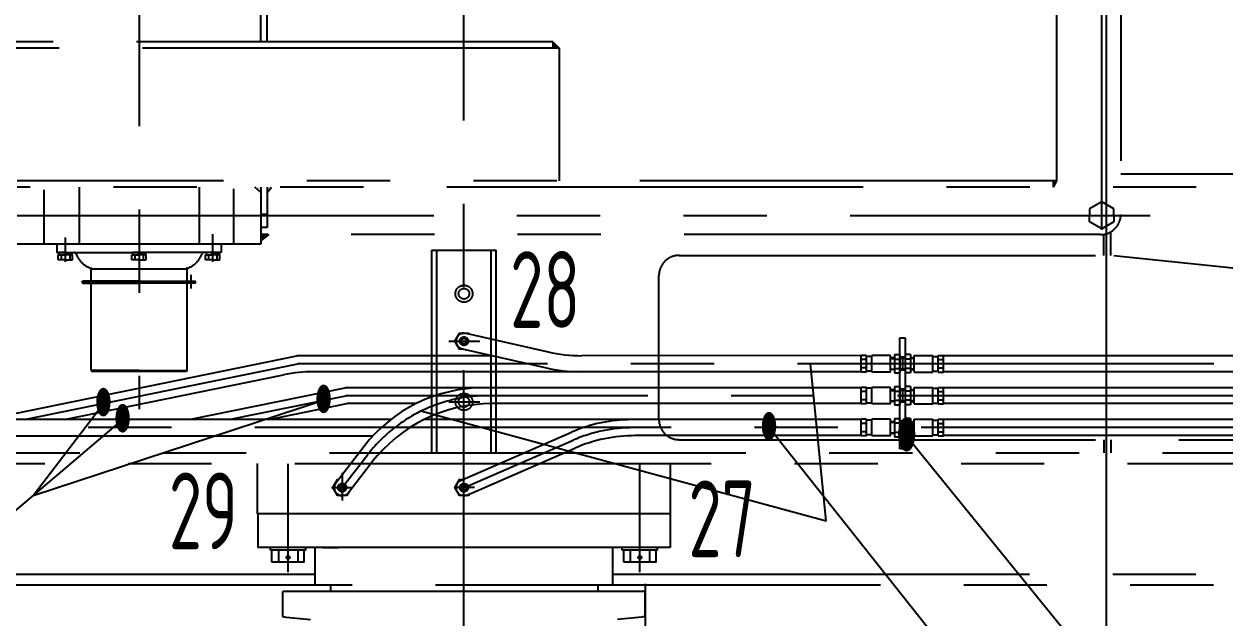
# Model space of a CAD drawing. Header units: millimetres. Extents: x 97 to 21097, y 66 to 14916.
# Drawn here: x 8078 to 10329, y 7338 to 8451 of the extents above; entities that cross this region are included whole.
import ezdxf
from ezdxf.enums import TextEntityAlignment as Align

# ---------------------------------------------------------------- set-up
doc = ezdxf.new("R2010")
doc.units = ezdxf.units.MM
doc.header["$LTSCALE"] = 500
doc.header["$MEASUREMENT"] = 0
doc.linetypes.add('G', pattern=[2, 1.25, -0.25, 0.25, -0.25])
doc.linetypes.add('K', pattern=[2.5, 1.25, -0.25, 0.25, -0.25, 0.25, -0.25])
for name, color, linetype in [('01', 7, 'Continuous'), ('02', 1, 'Continuous'), ('05', 4, 'G'), ('07', 6, 'K'), ('11', 3, 'Continuous')]:
    doc.layers.add(name, color=color, linetype=linetype)
doc.styles.get("Standard").update_dxf_attribs({"font": 'isocp', "width": 0.707, "bigfont": 'intecad.shx'})

# ---------------------------------------------------------------- blocks, each defined once
blk = doc.blocks.new('*U117')
at = {"layer": '01'}
for p, q in [((-12.2, 4.1), (-12.2, 0)), ((0, 4.1), (-12.2, 4.1)), ((-12.2, 0), (0, 0)), ((0, 0), (-2.4, 4.1)), ((0, 4.1), (2.4, 0)), ((0, 4.1), (12.2, 4.1)), ((12.2, 0), (0, 0)), ((12.2, 4.1), (12.2, 0))]:
    blk.add_line(p, q, dxfattribs=at)
at = {"layer": '05'}
blk.add_line((0, 6.2), (0, -2.1), dxfattribs=at)
blk = doc.blocks.new('*U109')
at = {"layer": '01'}
for p, q in [((0, 13.3), (-23, 0)), ((-23, 0), (-23, -12.1)), ((23, 0), (0, 13.3)), ((23, -12.1), (23, 0)), ((-23, -24.3), (-23, -12.1)), ((23, -12.1), (23, -24.3)), ((0, -37.5), (-23, -24.3)), ((23, -24.3), (0, -37.5))]:
    blk.add_line(p, q, dxfattribs=at)
at = {"layer": '05'}
for p, q in [((0, -39.3), (0, 14.7)), ((-24.9, -12.1), (24.3, -12.1))]:
    blk.add_line(p, q, dxfattribs=at)

msp = doc.modelspace()

# ---------------------------------------------------------------- hatches: boundary and pattern name
at = {"layer": '07', "linetype": 'K', "ltscale": 1.25}
for points in [[(9069.8, 8418), (9069.8, 8406), (9081.5, 8406)], [(10008.6, 8145), (10008.6, 8157), (10014.6, 8157)], [(8537.5, 8056), (8522.1, 8056), (8522.1, 8044.2)], [(8203.6, 7801), (8205.6, 7799), (8205.6, 7801)], [(8381.6, 7799), (8383.6, 7801), (8381.6, 7801)]]:
    msp.add_hatch(color=6, dxfattribs=at).paths.add_polyline_path(points)
h = msp.add_hatch(color=6, dxfattribs=at)
h.paths.add_polyline_path([(8522.1, 8145), (8510.9, 8145), (8522.1, 8134.8)])
h.paths.add_polyline_path([(8542.2, 8145), (8534.1, 8145), (8534.1, 8135.1)])
h = msp.add_hatch(color=6, dxfattribs=at)
h.paths.add_polyline_path([(8202, 7968.6), (8203.6, 7970.2), (8203.6, 7968.6)])
h.paths.add_polyline_path([(8201.9, 7964.6), (8203.6, 7964.6), (8203.6, 7963.1)])
h = msp.add_hatch(color=6, dxfattribs=at)
h.paths.add_polyline_path([(8385.3, 7968.6), (8383.6, 7970.2), (8383.6, 7968.6)])
h.paths.add_polyline_path([(8385.3, 7964.6), (8383.6, 7964.6), (8383.6, 7963.1)])

# ---------------------------------------------------------------- linework, layer by layer
at = {"layer": '01', "ltscale": 1.25}
for p, q in [((10108.1, 10173.5), (10108.1, 6896.5)), ((8906.5, 7870.7), (9061.1, 7835.6)), ((9720.7, 7653.6), (9720.7, 7862)), ((9720.7, 7862), (9730.7, 7862)), ((9730.7, 7862), (9730.7, 7653.6)), ((8899.9, 7841.4), (9057.8, 7805.6)), ((8032.3, 7714.4), (8589.8, 7828.6)), ((8956.4, 7828.6), (8589.8, 7828.6)), ((9648.4, 7829.2), (9124.1, 7828.6)), ((9658.4, 7829.2), (9648.4, 7829.2)), ((9658.4, 7821.4), (9648.4, 7821.4)), ((9668.4, 7827.4), (9658.4, 7827.4)), ((9703.4, 7829.2), (9668.4, 7829.2)), ((9703.4, 7798), (9703.4, 7829.2)), ((9710.7, 7824.6), (9703.4, 7824.6)), ((9710.7, 7830.9), (9720.7, 7830.9)), ((9710.7, 7830.9), (9710.7, 7796.3)), ((9710.7, 7822.3), (9720.7, 7822.3)), ((9720.7, 7830.9), (9720.7, 7796.3)), ((9720.7, 7830.9), (9720.7, 7796.3)), ((9724.7, 7824.6), (9720.7, 7824.6)), ((9725.7, 7823.6), (9724.7, 7824.6)), ((9725.7, 7823.6), (9725.7, 7803.6)), ((9730.7, 7830.9), (9730.7, 7796.3)), ((9730.7, 7830.9), (9730.7, 7796.3)), ((9740.7, 7830.9), (9730.7, 7830.9)), ((9740.7, 7822.3), (9730.7, 7822.3)), ((9740.7, 7830.9), (9740.7, 7796.3)), ((9740.7, 7824.6), (9748, 7824.6)), ((9748, 7829.2), (9783, 7829.2)), ((9748, 7798), (9748, 7829.2)), ((9783, 7827.4), (9793, 7827.4)), ((9793, 7829.2), (9803, 7829.2)), ((9793, 7821.4), (9803, 7821.4)), ((11259.3, 7828.6), (9803, 7828.6)), ((8153.5, 7708.6), (8564.6, 7792.8)), ((9648.4, 7798.6), (8621.8, 7798.6)), ((9658.4, 7805.8), (9648.4, 7805.8)), ((9658.4, 7798), (9648.4, 7798)), ((9668.4, 7799.8), (9658.4, 7799.8)), ((9703.4, 7798), (9668.4, 7798)), ((9710.7, 7802.6), (9703.4, 7802.6)), ((9710.7, 7804.9), (9720.7, 7804.9)), ((9710.7, 7796.3), (9720.7, 7796.3)), ((9724.7, 7802.6), (9720.7, 7802.6)), ((9725.7, 7803.6), (9724.7, 7802.6)), ((9740.7, 7804.9), (9730.7, 7804.9)), ((9740.7, 7796.3), (9730.7, 7796.3)), ((9740.7, 7802.6), (9748, 7802.6)), ((9748, 7798), (9783, 7798)), ((9783, 7799.8), (9793, 7799.8)), ((9793, 7805.8), (9803, 7805.8)), ((9793, 7798), (9803, 7798)), ((11430.6, 7798.6), (9803, 7798.6)), ((8387.4, 7708.6), (8680.3, 7768.6)), ((9648.4, 7768.6), (8680.3, 7768.6)), ((9658.4, 7769.2), (9648.4, 7769.2)), ((9668.4, 7767.4), (9658.4, 7767.4)), ((9703.4, 7769.2), (9668.4, 7769.2)), ((9703.4, 7738), (9703.4, 7769.2)), ((9710.7, 7770.9), (9710.7, 7736.3)), ((9710.7, 7770.9), (9720.7, 7770.9)), ((9720.7, 7770.9), (9720.7, 7736.3)), ((9720.7, 7770.9), (9720.7, 7736.3)), ((9740.7, 7770.9), (9730.7, 7770.9)), ((9730.7, 7770.9), (9730.7, 7736.3)), ((9730.7, 7770.9), (9730.7, 7736.3)), ((9740.7, 7770.9), (9740.7, 7736.3)), ((9748, 7769.2), (9783, 7769.2)), ((9748, 7738), (9748, 7769.2)), ((9783, 7767.4), (9793, 7767.4)), ((9793, 7769.2), (9803, 7769.2)), ((11303.3, 7768.6), (9803, 7768.6)), ((9658.4, 7761.4), (9648.4, 7761.4)), ((9658.4, 7745.8), (9648.4, 7745.8)), ((9710.7, 7764.6), (9703.4, 7764.6)), ((9710.7, 7762.3), (9720.7, 7762.3)), ((9710.7, 7744.9), (9720.7, 7744.9)), ((9724.7, 7764.6), (9720.7, 7764.6)), ((9725.7, 7763.6), (9724.7, 7764.6)), ((9725.7, 7763.6), (9725.7, 7743.6)), ((9740.7, 7762.3), (9730.7, 7762.3)), ((9740.7, 7744.9), (9730.7, 7744.9)), ((9740.7, 7764.6), (9748, 7764.6)), ((9793, 7761.4), (9803, 7761.4)), ((9793, 7745.8), (9803, 7745.8)), ((8536.9, 7708.6), (8683.3, 7738.6)), ((8813.4, 7738.6), (8683.3, 7738.6)), ((9648.4, 7738.6), (8955.4, 7738.6)), ((9658.4, 7738), (9648.4, 7738)), ((9668.4, 7739.8), (9658.4, 7739.8)), ((9703.4, 7738), (9668.4, 7738)), ((9710.7, 7742.6), (9703.4, 7742.6)), ((9710.7, 7736.3), (9720.7, 7736.3)), ((9724.7, 7742.6), (9720.7, 7742.6)), ((9725.7, 7743.6), (9724.7, 7742.6)), ((9740.7, 7736.3), (9730.7, 7736.3)), ((9740.7, 7742.6), (9748, 7742.6)), ((9748, 7738), (9783, 7738)), ((9783, 7739.8), (9793, 7739.8)), ((9793, 7738), (9803, 7738)), ((11642.6, 7738.6), (9803, 7738.6)), ((8765.7, 7708.6), (7759.7, 7708.6)), ((9648.4, 7708.6), (8828.1, 7708.6)), ((9658.4, 7709.2), (9648.4, 7709.2)), ((9658.4, 7701.4), (9648.4, 7701.4)), ((9668.4, 7707.4), (9658.4, 7707.4)), ((9703.4, 7709.2), (9668.4, 7709.2)), ((9703.4, 7678), (9703.4, 7709.2)), ((9710.7, 7704.6), (9703.4, 7704.6)), ((9710.7, 7710.9), (9710.7, 7676.3)), ((9710.7, 7710.9), (9720.7, 7710.9)), ((9710.7, 7702.3), (9720.7, 7702.3)), ((9720.7, 7710.9), (9720.7, 7676.3)), ((9720.7, 7710.9), (9720.7, 7676.3)), ((9724.7, 7704.6), (9720.7, 7704.6)), ((9725.7, 7703.6), (9724.7, 7704.6)), ((9725.7, 7703.6), (9725.7, 7683.6)), ((9740.7, 7710.9), (9730.7, 7710.9)), ((9730.7, 7710.9), (9730.7, 7676.3)), ((9730.7, 7710.9), (9730.7, 7676.3)), ((9740.7, 7702.3), (9730.7, 7702.3)), ((9740.7, 7710.9), (9740.7, 7676.3)), ((9740.7, 7704.6), (9748, 7704.6)), ((9748, 7709.2), (9783, 7709.2)), ((9748, 7678), (9748, 7709.2)), ((9783, 7707.4), (9793, 7707.4)), ((9793, 7709.2), (9803, 7709.2)), ((9793, 7701.4), (9803, 7701.4)), ((11515.3, 7708.6), (9803, 7708.6)), ((7724.7, 7678), (8732.2, 7678)), ((8895.2, 7593.9), (9104.8, 7685)), ((9648.4, 7678.6), (9224.6, 7678.6)), ((9658.4, 7685.8), (9648.4, 7685.8)), ((9658.4, 7678), (9648.4, 7678)), ((9668.4, 7679.8), (9658.4, 7679.8)), ((9703.4, 7678), (9668.4, 7678)), ((9710.7, 7682.6), (9703.4, 7682.6)), ((9710.7, 7684.9), (9720.7, 7684.9)), ((9724.7, 7682.6), (9720.7, 7682.6)), ((9725.7, 7683.6), (9724.7, 7682.6)), ((9740.7, 7684.9), (9730.7, 7684.9)), ((9740.7, 7682.6), (9748, 7682.6)), ((9748, 7678), (9783, 7678)), ((9783, 7679.8), (9793, 7679.8)), ((9793, 7685.8), (9803, 7685.8)), ((9793, 7678), (9803, 7678)), ((11792.5, 7678.6), (9803, 7678.6)), ((8662.8, 7590.2), (8715.1, 7657.9)), ((8907.1, 7566.4), (9111, 7655)), ((9710.7, 7676.3), (9720.7, 7676.3)), ((9740.7, 7676.3), (9730.7, 7676.3)), ((9730.7, 7653.6), (9720.7, 7653.6)), ((8686.6, 7571.9), (8729.9, 7627.9))]:
    msp.add_line(p, q, dxfattribs=at)
at = {"layer": '01', "color": 7, "linetype": 'Continuous', "ltscale": 1.25}
for p, q in [((9648.4, 7798), (9648.4, 7829.2)), ((9658.4, 7798), (9658.4, 7829.2)), ((9668.4, 7798), (9668.4, 7829.2)), ((9730.7, 7825.6), (9720.7, 7825.6)), ((9730.7, 7823.6), (9725.7, 7823.6)), ((9783, 7798), (9783, 7829.2)), ((9793, 7798), (9793, 7829.2)), ((9803, 7798), (9803, 7829.2)), ((9730.7, 7801.6), (9720.7, 7801.6)), ((9730.7, 7803.6), (9725.7, 7803.6)), ((9648.4, 7738), (9648.4, 7769.2)), ((9658.4, 7738), (9658.4, 7769.2)), ((9668.4, 7738), (9668.4, 7769.2)), ((9783, 7738), (9783, 7769.2)), ((9793, 7738), (9793, 7769.2)), ((9803, 7738), (9803, 7769.2)), ((9730.7, 7765.6), (9720.7, 7765.6)), ((9730.7, 7763.6), (9725.7, 7763.6)), ((9730.7, 7741.6), (9720.7, 7741.6)), ((9730.7, 7743.6), (9725.7, 7743.6)), ((9648.4, 7678), (9648.4, 7709.2)), ((9658.4, 7678), (9658.4, 7709.2)), ((9668.4, 7678), (9668.4, 7709.2)), ((9730.7, 7705.6), (9720.7, 7705.6)), ((9730.7, 7703.6), (9725.7, 7703.6)), ((9783, 7678), (9783, 7709.2)), ((9793, 7678), (9793, 7709.2)), ((9803, 7678), (9803, 7709.2)), ((9730.7, 7681.6), (9720.7, 7681.6)), ((9730.7, 7683.6), (9725.7, 7683.6))]:
    msp.add_line(p, q, dxfattribs=at)
at = {"layer": '01', "ltscale": 1.25}
for points in [[(8901.5, 7841), (8894.5, 7841), (8885.9, 7856), (8894.5, 7871), (8911.9, 7871), (8912.9, 7869.2)], [(8687.2, 7572.7), (8683.4, 7566), (8666, 7566), (8657.4, 7581), (8666, 7596), (8667.3, 7596)], [(8913.7, 7569.2), (8911.9, 7566), (8894.5, 7566), (8885.9, 7581), (8894.5, 7596), (8900.1, 7596)]]:
    msp.add_lwpolyline(points, dxfattribs=at)
for centre, radius, start, end in [((8903.2, 7856), 15, 77.2394, 257.2394), ((9124.1, 8113.6), 285, 257.2394, 270), ((8621.8, 7513.6), 285, 90, 101.5767), ((9120.7, 8083.6), 285, 257.2394, 270), ((8940.6, 7483.6), 285, 90, 142.3051), ((8955.4, 7453.6), 285, 90, 142.3051), ((9218.4, 7423.6), 285, 90, 113.4902), ((9224.6, 7393.6), 285, 90, 113.4902), ((8674.7, 7581), 15, 142.3051, 322.3051), ((8903.2, 7581), 15, 113.4902, 293.4902)]:
    msp.add_arc(centre, radius, start, end, dxfattribs=at)
at = {"layer": '02', "ltscale": 1.25}
for p, q in [((9582.5, 7518.3), (9553.6, 7813.6)), ((9703.4, 7823.6), (9710.7, 7823.6)), ((9748, 7823.6), (9740.7, 7823.6)), ((9703.4, 7803.6), (9710.7, 7803.6)), ((9748, 7803.6), (9740.7, 7803.6)), ((8094.9, 7566.4), (8639.8, 7745)), ((9703.4, 7763.6), (9710.7, 7763.6)), ((9748, 7763.6), (9740.7, 7763.6)), ((8094.9, 7566.4), (8226.7, 7738.9)), ((9582.5, 7518.3), (8822.4, 7724.4)), ((9703.4, 7743.6), (9710.7, 7743.6)), ((9748, 7743.6), (9740.7, 7743.6)), ((8262.7, 7708.6), (5946, 5745.2)), ((9703.4, 7703.6), (9710.7, 7703.6)), ((9748, 7703.6), (9740.7, 7703.6)), ((9475.5, 7693.6), (10722.7, 6124.3)), ((9703.4, 7683.6), (9710.7, 7683.6)), ((9733.7, 7678), (10996.2, 6124.3)), ((9748, 7683.6), (9740.7, 7683.6))]:
    msp.add_line(p, q, dxfattribs=at)
at = {"layer": '02', "color": 1, "linetype": 'Continuous', "ltscale": 1.25}
for p, q in [((9725.7, 7823.6), (9720.7, 7823.6)), ((9725.7, 7803.6), (9720.7, 7803.6)), ((9725.7, 7763.6), (9720.7, 7763.6)), ((9725.7, 7743.6), (9720.7, 7743.6)), ((9725.7, 7703.6), (9720.7, 7703.6)), ((9725.7, 7683.6), (9720.7, 7683.6))]:
    msp.add_line(p, q, dxfattribs=at)
at = {"layer": '05', "color": 4, "linetype": 'G', "ltscale": 1.25}
for p, q in [((8903.2, 5770), (8903.2, 11265.5)), ((8078.8, 7708.6), (8591.3, 7813.6)), ((11559.9, 7813.6), (8591.3, 7813.6)), ((8462.1, 7708.6), (8681.8, 7753.6)), ((11747.9, 7753.6), (8681.8, 7753.6)), ((11791.9, 7693.6), (7759.7, 7693.6)), ((11791.9, 7693.6), (7759.7, 7693.6)), ((8901.2, 7580.1), (9107.9, 7670)), ((8674.7, 7581), (8722.5, 7642.9))]:
    msp.add_line(p, q, dxfattribs=at)
for centre, end in [((8948, 7468.6), 142.3051), ((9221.5, 7408.6), 113.4902)]:
    msp.add_arc(centre, 285, 90, end, dxfattribs=at)
at = {"layer": '07', "color": 6, "linetype": 'K', "ltscale": 1.25}
for p, q in [((8293.6, 9040.7), (8293.6, 7728.5)), ((10099.6, 8065.3), (10099.6, 9040.6)), ((10135.6, 8976), (10135.6, 8094)), ((10014.6, 8913), (10014.6, 8157)), ((8522.1, 8418), (8522.1, 8697)), ((8534.1, 8418), (8534.1, 8697)), ((9069.8, 8418), (7137.6, 8418)), ((9081.5, 8406), (7150.6, 8406)), ((9069.8, 8418), (9081.5, 8406)), ((9069.8, 8418), (9069.8, 8406)), ((9081.5, 8406), (9081.5, 8157)), ((10014.6, 8157), (8065.1, 8157)), ((10008.6, 8157), (10008.6, 8145)), ((10014.6, 8157), (10008.6, 8145)), ((10135.6, 8170), (11214.6, 8170)), ((11214.6, 8145), (8065.1, 8145)), ((8115.6, 8038.7), (8115.6, 8139.9)), ((8181, 8145), (8181, 8038)), ((8406.3, 8145), (8406.3, 8038)), ((8471.6, 8036.9), (8471.6, 8141.7)), ((8522.1, 8134.8), (8510.9, 8145)), ((8522.1, 8145), (8522.1, 8038)), ((8534.1, 8145), (8534.1, 8069)), ((8534.1, 8135.1), (8542.2, 8145)), ((8065.1, 8092), (10190.8, 8092)), ((8534.1, 8094), (8522.1, 8094)), ((8534.1, 8069), (8522.1, 8069)), ((10116.7, 8017), (10116.7, 8061.5)), ((8522.1, 8038), (8065.1, 8038)), ((8139.6, 8038), (8139.6, 8022.4)), ((8155.5, 8004.9), (8155.5, 8050.7)), ((8431.7, 8005.3), (8431.7, 8056.9)), ((8431.7, 8004.9), (8431.7, 8054.7)), ((8447.6, 8038), (8447.6, 8022.4)), ((10097.6, 8056), (8522.1, 8056)), ((8522.1, 8044.2), (8537.5, 8056)), ((10103.7, 8017), (10103.7, 8056.6)), ((8139.6, 8022.4), (8293.6, 8022.4)), ((8142.1, 8008.3), (8142.1, 8018.3)), ((8142.1, 8018.3), (8155.5, 8018.3)), ((8147.5, 8018.3), (8147.5, 8008.3)), ((8168.9, 8018.3), (8155.5, 8018.3)), ((8163.5, 8018.3), (8163.5, 8008.3)), ((8168.9, 8008.3), (8168.9, 8018.3)), ((8280.2, 8018.3), (8293.6, 8018.3)), ((8280.2, 8008.3), (8280.2, 8018.3)), ((8285.6, 8018.3), (8285.6, 8008.3)), ((8447.6, 8022.4), (8293.6, 8022.4)), ((8307, 8018.3), (8293.6, 8018.3)), ((8301.6, 8018.3), (8301.6, 8008.3)), ((8307, 8008.3), (8307, 8018.3)), ((8418.3, 8008.3), (8418.3, 8018.3)), ((8418.3, 8018.3), (8431.7, 8018.3)), ((8423.7, 8018.3), (8423.7, 8008.3)), ((8445.1, 8018.3), (8431.7, 8018.3)), ((8439.7, 8018.3), (8439.7, 8008.3)), ((8445.1, 8008.3), (8445.1, 8018.3)), ((8842.7, 8027), (8963.7, 8027)), ((8842.7, 7646), (8842.7, 8027)), ((8852.2, 7646), (8852.2, 8027)), ((8954.2, 7646), (8954.2, 8027)), ((8963.7, 7646), (8963.7, 8027)), ((9306.9, 8017), (10122.7, 8017)), ((10122.7, 8017), (11236.7, 7900)), ((8155.5, 8008.3), (8142.1, 8008.3)), ((8155.5, 8008.3), (8168.9, 8008.3)), ((8293.6, 8008.3), (8280.2, 8008.3)), ((8293.6, 8008.3), (8307, 8008.3)), ((8431.7, 8008.3), (8418.3, 8008.3)), ((8431.7, 8008.3), (8445.1, 8008.3)), ((8203.6, 7970.2), (8202, 7968.6)), ((8203.6, 7991.6), (8383.6, 7991.6)), ((8203.6, 7801), (8203.6, 7991.6)), ((8383.6, 7801), (8383.6, 7991.6)), ((8383.6, 7970.2), (8385.3, 7968.6)), ((8391.6, 7954.8), (8391.6, 7980.3)), ((9268.9, 7709), (9268.9, 7979)), ((8293.6, 7968.6), (8187.6, 7968.6)), ((8187.6, 7964.6), (8187.6, 7968.6)), ((8187.6, 7966.6), (8293.6, 7966.6)), ((8187.6, 7964.6), (8293.6, 7964.6)), ((8201.9, 7964.6), (8203.6, 7963.1)), ((8293.6, 7968.6), (8399.6, 7968.6)), ((8399.6, 7966.6), (8293.6, 7966.6)), ((8399.6, 7964.6), (8293.6, 7964.6)), ((8385.3, 7964.6), (8383.6, 7963.1)), ((8399.6, 7964.6), (8399.6, 7968.6)), ((8875, 7856), (8932.9, 7856)), ((8875, 7856), (8932.9, 7856)), ((8203.6, 7801), (8205.6, 7799)), ((8293.6, 7801), (8203.6, 7801)), ((8381.6, 7799), (8205.6, 7799)), ((8293.6, 7801), (8383.6, 7801)), ((8383.6, 7801), (8381.6, 7799)), ((8875, 7742), (8932.9, 7742)), ((9306.9, 7671), (15835.4, 7671)), ((10103.7, 7671), (10103.7, 7646)), ((10116.7, 7671), (10116.7, 7646)), ((7088.5, 7646), (15836.2, 7646)), ((7023.2, 7626), (15836.8, 7626)), ((8516, 7531.7), (8516, 7626)), ((8573.2, 7422.5), (8573.2, 7625.9)), ((9233.2, 7422.5), (9233.2, 7625.9)), ((9290.5, 7531.7), (9290.5, 7626)), ((8674.7, 7608.7), (8674.7, 7556.5)), ((8674.7, 7608.7), (8674.7, 7556.5)), ((8654.9, 7581), (8693.1, 7581)), ((8654.9, 7581), (8693.1, 7581)), ((8923, 7581), (8884.8, 7581)), ((8923, 7581), (8884.8, 7581)), ((9290.5, 7531.7), (8516, 7531.7)), ((8516.2, 7531.7), (8516.2, 7468.7)), ((9290.2, 7531.7), (9290.2, 7468.7)), ((9290.2, 7468.7), (8516.2, 7468.7)), ((8540.2, 7463.7), (8540.2, 7468.7)), ((8606.2, 7463.7), (8540.2, 7463.7)), ((8542.8, 7441.2), (8542.8, 7463.7)), ((8555.2, 7463.7), (8555.2, 7441.2)), ((8591.2, 7463.7), (8591.2, 7441.2)), ((8603.6, 7441.2), (8603.6, 7463.7)), ((8606.2, 7463.7), (8606.2, 7468.7)), ((8623.7, 7398.5), (8623.7, 7468.7)), ((8638.2, 7468.5), (8667.7, 7468.5)), ((9182.7, 7398.5), (9182.7, 7468.7)), ((9200.2, 7463.7), (9200.2, 7468.7)), ((9266.2, 7463.7), (9200.2, 7463.7)), ((9202.8, 7441.2), (9202.8, 7463.7)), ((9215.2, 7463.7), (9215.2, 7441.2)), ((9251.2, 7463.7), (9251.2, 7441.2)), ((9263.6, 7441.2), (9263.6, 7463.7)), ((9266.2, 7463.7), (9266.2, 7468.7)), ((8603.6, 7441.2), (8542.8, 7441.2)), ((9263.6, 7441.2), (9202.8, 7441.2)), ((6339.2, 7418.5), (8623.7, 7418.5)), ((9182.7, 7418.5), (17861.1, 7418.5)), ((6349.8, 7398.5), (8903.2, 7398.5)), ((9243, 7385.7), (8563.4, 7385.7)), ((8563.4, 7338.1), (8563.4, 7385.7)), ((8652.5, 7398.5), (8652.5, 7385.7)), ((8903.2, 7398.5), (17857, 7398.5)), ((9154, 7398.5), (9154, 7385.7)), ((9242.9, 7400.5), (9242.9, 6945)), ((9243, 7338.1), (9243, 7385.7)), ((8563.4, 7338.1), (8615.5, 7333.6)), ((8563.4, 7338.1), (8567.7, 7338.1)), ((9243, 7338.1), (9190.9, 7333.6)), ((9243, 7338.1), (9238.7, 7338.1))]:
    msp.add_line(p, q, dxfattribs=at)
for centre, radius in [((8903.2, 7945), 16), ((8903.2, 7945), 10), ((8903.2, 7856), 8.01), ((8903.2, 7856), 8.01), ((8903.2, 7856), 5), ((8903.2, 7856), 5), ((8903.2, 7742), 16), ((8903.2, 7742), 10), ((8674.7, 7581), 8.01), ((8674.7, 7581), 8.01), ((8903.2, 7581), 8.01), ((8903.2, 7581), 8.01), ((8674.7, 7581), 5), ((8674.7, 7581), 5), ((8903.2, 7581), 5), ((8903.2, 7581), 5), ((8573.2, 7449.9), 3), ((9233.2, 7449.9), 3)]:
    msp.add_circle(centre, radius, dxfattribs=at)
for centre, radius, start, end in [((10097.6, 8094), 38, 270, 0), ((8171.4, 8017.9), 4.5, 20.5497, 90), ((8217.3, 8035.1), 44.5, 200.5497, 251.7753), ((8369.9, 8035.1), 44.5, 288.2247, 339.4503), ((8415.8, 8017.9), 4.5, 90, 159.4503), ((9306.9, 7979), 38, 90, 180), ((8201.4, 7986.7), 6.5, 48.4969, 71.7753), ((8385.9, 7986.7), 6.5, 108.2247, 131.5031), ((9306.9, 7709), 38, 180, 270)]:
    msp.add_arc(centre, radius, start, end, dxfattribs=at)

# ---------------------------------------------------------------- block references
for name, p in [('*U109', (10099.6, 8104.1)), ('*U117', (8293.6, 8018.3)), ('*U117', (8431.7, 8018.3))]:
    msp.add_blockref(name, p, dxfattribs=at)
at = {"layer": '07', "color": 6, "linetype": 'K', "ltscale": 1.25, "xscale": -1}
msp.add_blockref('*U117', (8155.5, 8018.3), dxfattribs=at)

# ---------------------------------------------------------------- texts
at = {"layer": '02', "ltscale": 1.25, "width": 0.605172}
for height, p, p2 in [(50, (8211.7, 7713.9), (8241.7, 7713.9)), (50, (8624.8, 7720), (8654.8, 7720)), (50, (8247.7, 7683.6), (8277.7, 7683.6)), (50, (9460.5, 7668.6), (9490.5, 7668.6)), (60, (9715.7, 7648), (9751.7, 7648))]:
    msp.add_text('●', height=height, dxfattribs=at).set_placement(p, p2, align=Align.FIT)
at = {"layer": '11', "color": 3, "linetype": 'Continuous', "ltscale": 1.25, "width": 0.707}
for s, p in [('28', (8989.8, 7880.8)), ('29', (8349.5, 7465.3)), ('27', (9324.2, 7450.4))]:
    msp.add_text(s, height=144, dxfattribs=at).set_placement(p)

doc.saveas('drawing.dxf')
